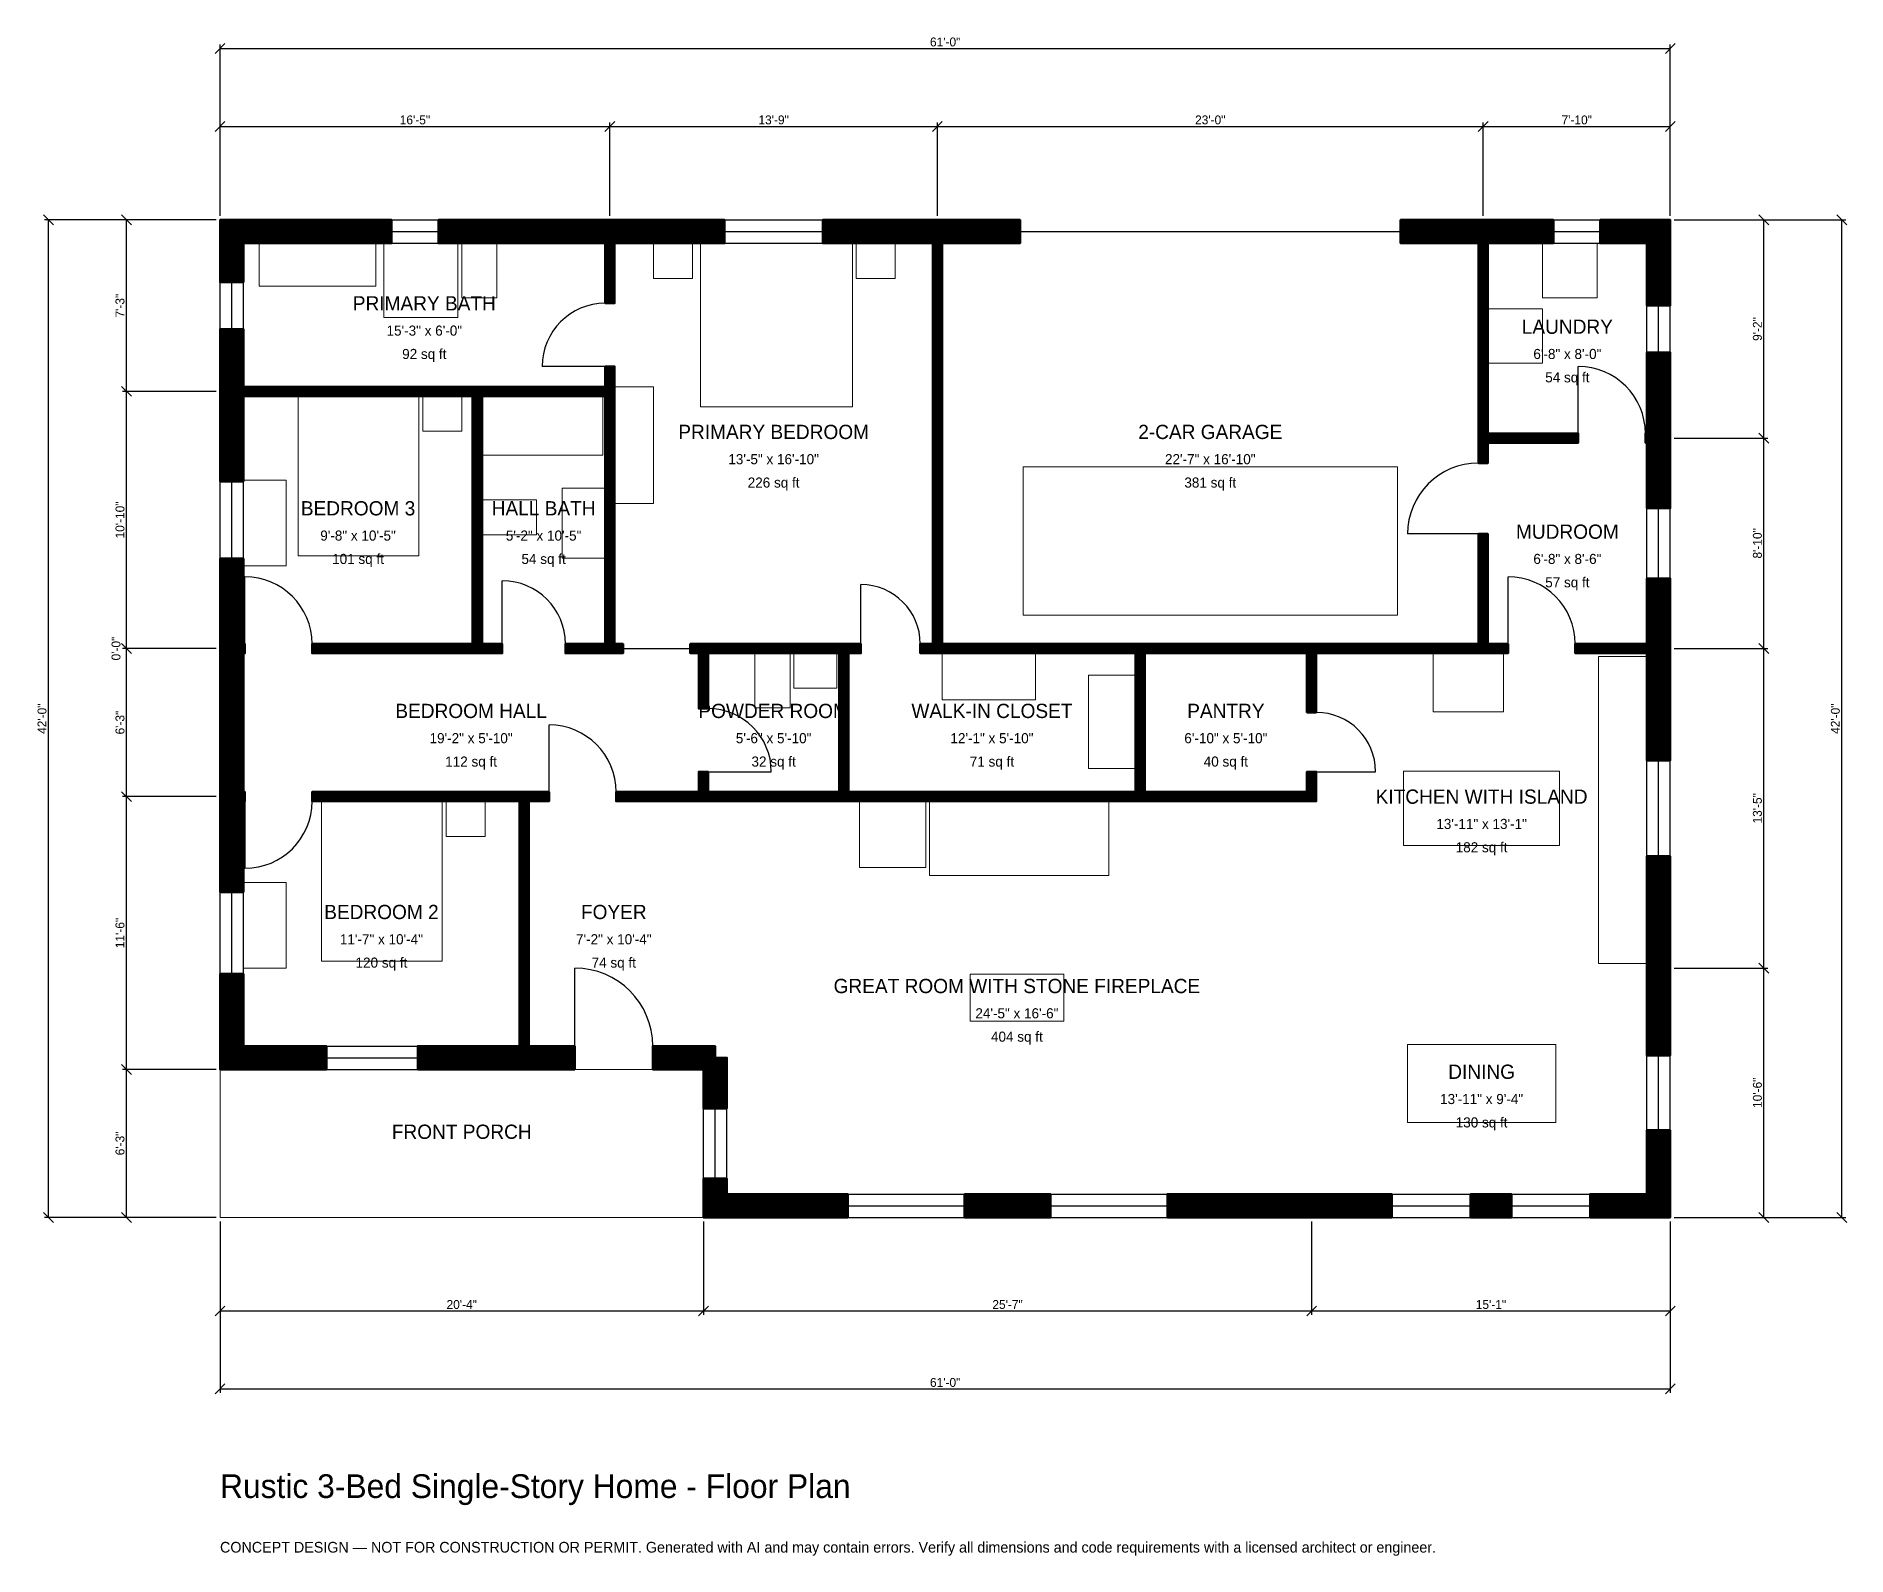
# Model space of a CAD drawing. Header units: inches. Extents: x -93 to 821, y -171 to 597.
import ezdxf
from ezdxf.enums import TextEntityAlignment as Align

# ---------------------------------------------------------------- set-up
doc = ezdxf.new("R2010")
doc.units = ezdxf.units.IN
doc.header["$MEASUREMENT"] = 0
doc.linetypes.add('DASHED', pattern=[0.6, 0.5, -0.1])
for name, color, linetype, lineweight in [('A-ANNO-DIMS', 1, 'Continuous', 13), ('A-ANNO-TEXT', 7, 'Continuous', 18), ('A-AREA-IDEN', 7, 'Continuous', 18), ('A-DOOR', 2, 'Continuous', 25), ('A-FLOR-FIXT', 9, 'Continuous', 13), ('A-FURN', 9, 'Continuous', 13), ('A-GLAZ', 4, 'Continuous', 25), ('A-SITE-PAVE', 8, 'Continuous', 13), ('A-WALL', 7, 'Continuous', 50), ('A-WALL-PATT', 8, 'Continuous', 13)]:
    doc.layers.add(name, color=color, linetype=linetype, lineweight=lineweight)
doc.dimstyles.new('PLAN', dxfattribs={"dimtxt": 4.5, "dimasz": 3, "dimexe": 2, "dimexo": 2, "dimgap": 1, "dimtad": 1, "dimdec": 0, "dimlunit": 4, "dimtsz": 2.5, "dimcen": 2.5, "dimclrd": 1, "dimclre": 1, "dimazin": 3, "dimtfac": 1, "dimtmove": 0, "dimatfit": 3})

msp = doc.modelspace()

# ---------------------------------------------------------------- hatches: boundary and pattern name
at = {"layer": 'A-WALL-PATT'}
h = msp.add_hatch(dxfattribs=at)
h.set_pattern_fill('ANSI31', color=8, scale=0.8)
h.paths.add_polyline_path([(147.6378, 74.8031), (99.8031, 74.8031), (99.8031, 86.6142), (147.6378, 86.6142), (151.1811, 86.6142), (151.1811, 210.2362), (46.4567, 210.2362), (46.4567, 214.9606), (151.1811, 214.9606), (155.9055, 214.9606), (166.1417, 214.9606), (166.1417, 210.2362), (155.9055, 210.2362), (155.9055, 86.6142), (159.4488, 86.6142), (179.1339, 86.6142), (179.1339, 74.8031), (159.4488, 74.8031), (155.9055, 74.8031), (155.9055, 74.8031), (151.1811, 74.8031), (151.1811, 74.8031), (147.6378, 74.8031)])
h.paths.add_polyline_path([(11.811, 74.8031), (11.811, 74.8031), (0, 74.8031), (0, 74.8031), (0, 74.8031), (0, 74.8031), (0, 86.6142), (0, 86.6142), (0, 123.0315), (11.811, 123.0315), (11.811, 86.6142), (53.7402, 86.6142), (53.7402, 74.8031), (11.811, 74.8031)])
h.paths.add_polyline_path([(0, 206.6929), (0, 210.2362), (0, 210.2362), (0, 214.9606), (0, 214.9606), (0, 218.5039), (0, 281.4961), (0, 285.0394), (0, 285.0394), (0, 289.7638), (0, 289.7638), (0, 293.3071), (0, 332.874), (11.811, 332.874), (11.811, 293.3071), (11.811, 289.7638), (12.5984, 289.7638), (12.5984, 285.0394), (11.811, 285.0394), (11.811, 281.4961), (11.811, 218.5039), (11.811, 214.9606), (12.5984, 214.9606), (12.5984, 210.2362), (11.811, 210.2362), (11.811, 206.6929), (11.811, 164.3701), (0, 164.3701), (0, 206.6929)])
h.paths.add_polyline_path([(0, 411.4173), (0, 414.9606), (0, 414.9606), (0, 419.685), (0, 419.685), (0, 423.2283), (0, 448.8189), (11.811, 448.8189), (11.811, 423.2283), (11.811, 419.685), (127.5591, 419.685), (132.2835, 419.685), (194.4882, 419.685), (194.4882, 429.9213), (199.2126, 429.9213), (199.2126, 419.685), (199.2126, 414.9606), (199.2126, 289.7638), (203.5433, 289.7638), (203.5433, 285.0394), (199.2126, 285.0394), (199.2126, 285.0394), (194.4882, 285.0394), (194.4882, 285.0394), (174.4094, 285.0394), (174.4094, 289.7638), (194.4882, 289.7638), (194.4882, 414.9606), (132.2835, 414.9606), (132.2835, 289.7638), (142.5197, 289.7638), (142.5197, 285.0394), (132.2835, 285.0394), (132.2835, 285.0394), (127.5591, 285.0394), (127.5591, 285.0394), (46.4567, 285.0394), (46.4567, 289.7638), (127.5591, 289.7638), (127.5591, 414.9606), (11.811, 414.9606), (11.811, 411.4173), (11.811, 371.8504), (0, 371.8504), (0, 411.4173)])
h.paths.add_polyline_path([(0, 492.126), (0, 492.126), (0, 503.937), (0, 503.937), (0, 503.937), (0, 503.937), (11.811, 503.937), (11.811, 503.937), (86.6142, 503.937), (86.6142, 492.126), (11.811, 492.126), (11.811, 472.4409), (0, 472.4409), (0, 492.126)])
h.paths.add_polyline_path([(190.9449, 503.937), (194.4882, 503.937), (194.4882, 503.937), (199.2126, 503.937), (199.2126, 503.937), (202.7559, 503.937), (254.7244, 503.937), (254.7244, 492.126), (202.7559, 492.126), (199.2126, 492.126), (199.2126, 461.811), (194.4882, 461.811), (194.4882, 492.126), (190.9449, 492.126), (110.2362, 492.126), (110.2362, 503.937), (190.9449, 503.937)])
h.paths.add_polyline_path([(356.2992, 503.937), (359.8425, 503.937), (359.8425, 503.937), (364.5669, 503.937), (364.5669, 503.937), (368.1102, 503.937), (403.937, 503.937), (403.937, 492.126), (368.1102, 492.126), (364.5669, 492.126), (364.5669, 289.7638), (462.2047, 289.7638), (466.9291, 289.7638), (553.5433, 289.7638), (553.5433, 289.7638), (635.4331, 289.7638), (635.4331, 345.2756), (640.1575, 345.2756), (640.1575, 289.7638), (650.3937, 289.7638), (650.3937, 285.0394), (640.1575, 285.0394), (635.4331, 285.0394), (553.5433, 285.0394), (553.5433, 255.1181), (548.8189, 255.1181), (548.8189, 285.0394), (548.8189, 285.0394), (466.9291, 285.0394), (466.9291, 214.9606), (548.8189, 214.9606), (548.8189, 225.1969), (553.5433, 225.1969), (553.5433, 214.9606), (553.5433, 210.2362), (548.8189, 210.2362), (466.9291, 210.2362), (462.2047, 210.2362), (317.3228, 210.2362), (312.5984, 210.2362), (246.4567, 210.2362), (246.4567, 210.2362), (241.7323, 210.2362), (200, 210.2362), (200, 214.9606), (241.7323, 214.9606), (241.7323, 225.1969), (246.4567, 225.1969), (246.4567, 214.9606), (312.5984, 214.9606), (312.5984, 285.0394), (246.4567, 285.0394), (246.4567, 257.0866), (241.7323, 257.0866), (241.7323, 285.0394), (237.4016, 285.0394), (237.4016, 289.7638), (241.7323, 289.7638), (246.4567, 289.7638), (312.5984, 289.7638), (317.3228, 289.7638), (323.622, 289.7638), (323.622, 285.0394), (317.3228, 285.0394), (317.3228, 214.9606), (462.2047, 214.9606), (462.2047, 285.0394), (364.5669, 285.0394), (364.5669, 285.0394), (359.8425, 285.0394), (359.8425, 285.0394), (353.5433, 285.0394), (353.5433, 289.7638), (359.8425, 289.7638), (359.8425, 492.126), (356.2992, 492.126), (304.3307, 492.126), (304.3307, 503.937), (356.2992, 503.937)])
h.paths.add_polyline_path([(631.8898, 503.937), (635.4331, 503.937), (635.4331, 503.937), (640.1575, 503.937), (640.1575, 503.937), (643.7008, 503.937), (673.2283, 503.937), (673.2283, 492.126), (643.7008, 492.126), (640.1575, 492.126), (640.1575, 396.063), (685.8268, 396.063), (685.8268, 391.3386), (640.1575, 391.3386), (640.1575, 381.1024), (635.4331, 381.1024), (635.4331, 391.3386), (635.4331, 396.063), (635.4331, 492.126), (631.8898, 492.126), (596.063, 492.126), (596.063, 503.937), (631.8898, 503.937)])
h.paths.add_polyline_path([(720.4724, 503.937), (720.4724, 503.937), (732.2835, 503.937), (732.2835, 503.937), (732.2835, 503.937), (732.2835, 492.126), (732.2835, 492.126), (732.2835, 460.6299), (720.4724, 460.6299), (720.4724, 492.126), (696.8504, 492.126), (696.8504, 503.937), (720.4724, 503.937)])
h.paths.add_polyline_path([(732.2835, 399.6063), (732.2835, 396.063), (732.2835, 396.063), (732.2835, 391.3386), (732.2835, 391.3386), (732.2835, 387.7953), (732.2835, 358.2677), (720.4724, 358.2677), (720.4724, 387.7953), (720.4724, 391.3386), (719.685, 391.3386), (719.685, 396.063), (720.4724, 396.063), (720.4724, 399.6063), (720.4724, 437.0079), (732.2835, 437.0079), (732.2835, 399.6063)])
h.paths.add_polyline_path([(732.2835, 293.3071), (732.2835, 293.3071), (732.2835, 289.7638), (732.2835, 289.7638), (732.2835, 285.0394), (732.2835, 285.0394), (732.2835, 230.9055), (720.4724, 230.9055), (720.4724, 281.4961), (720.4724, 281.4961), (720.4724, 285.0394), (684.252, 285.0394), (684.252, 289.7638), (720.4724, 289.7638), (720.4724, 322.8346), (732.2835, 322.8346), (732.2835, 293.3071)])
h.paths.add_polyline_path([(732.2835, 131.8898), (732.2835, 120.0787), (732.2835, 81.8898), (720.4724, 81.8898), (720.4724, 120.0787), (720.4724, 131.8898), (720.4724, 182.4803), (732.2835, 182.4803), (732.2835, 131.8898)])
h.paths.add_polyline_path([(732.2835, 11.811), (732.2835, 11.811), (732.2835, 0), (732.2835, 0), (732.2835, 0), (732.2835, 0), (720.4724, 0), (720.4724, 0), (691.7979, 0), (691.7979, 11.811), (720.4724, 11.811), (720.4724, 44.0945), (732.2835, 44.0945), (732.2835, 11.811)])
h.paths.add_polyline_path([(631.4304, 0), (631.4304, 11.811), (652.0341, 11.811), (652.0341, 0), (631.4304, 0)])
h.paths.add_polyline_path([(557.0866, 0), (545.2756, 0), (478.3465, 0), (478.3465, 11.811), (545.2756, 11.811), (557.0866, 11.811), (591.6667, 11.811), (591.6667, 0), (557.0866, 0)])
h.paths.add_polyline_path([(375.9843, 0), (375.9843, 11.811), (419.2913, 11.811), (419.2913, 0), (375.9843, 0)])
h.paths.add_polyline_path([(255.9055, 0), (255.9055, 0), (244.0945, 0), (244.0945, 0), (244.0944, 0), (244.0944, 0), (244.0944, 11.811), (244.0945, 11.811), (244.0945, 19.685), (255.9055, 19.685), (255.9055, 11.811), (316.9291, 11.811), (316.9291, 0), (255.9055, 0)])
h.paths.add_polyline_path([(244.0945, 74.8031), (218.5039, 74.8031), (218.5039, 86.6142), (250, 86.6142), (250, 80.7087), (255.9055, 80.7087), (255.9055, 55.1181), (244.0945, 55.1181), (244.0945, 74.8031)])

# ---------------------------------------------------------------- linework, layer by layer
at = {"layer": 'A-DOOR', "linetype": 'DASHED'}
msp.add_line((403.937, 498.0315), (596.063, 498.0315), dxfattribs=at)
at = {"layer": 'A-DOOR'}
for p, q in [((194.4882, 429.9213), (162.5984, 429.9213)), ((685.8268, 396.063), (685.8268, 429.9213)), ((635.4331, 345.2756), (599.6063, 345.2756)), ((12.5984, 289.7638), (12.5984, 323.622)), ((142.5197, 289.7638), (142.5197, 321.6535)), ((650.3937, 289.7638), (650.3937, 323.622)), ((323.622, 289.7638), (323.622, 319.685)), ((203.5433, 287.4016), (237.4016, 287.4016)), ((166.1417, 214.9606), (166.1417, 248.8189)), ((246.4567, 225.1969), (278.3465, 225.1969)), ((553.5433, 225.1969), (583.4646, 225.1969)), ((12.5984, 210.2362), (12.5984, 176.378)), ((179.1339, 86.6142), (179.1339, 125.9843))]:
    msp.add_line(p, q, dxfattribs=at)
for centre, radius, start, end in [((194.4882, 429.9213), 31.8898, 90, 180), ((685.8268, 396.063), 33.8583, 0, 90), ((635.4331, 345.2756), 35.8268, 90, 180), ((12.5984, 289.7638), 33.8583, 0, 90), ((142.5197, 289.7638), 31.8898, 0, 90), ((650.3937, 289.7638), 33.8583, 0, 90), ((323.622, 289.7638), 29.9213, 0, 90), ((246.4567, 225.1969), 31.8898, 0, 90), ((166.1417, 214.9606), 33.8583, 0, 90), ((553.5433, 225.1969), 29.9213, 0, 90), ((12.5984, 210.2362), 33.8583, 270, 360), ((179.1339, 86.6142), 39.3701, 0, 90)]:
    msp.add_arc(centre, radius, start, end, dxfattribs=at)
at = {"layer": 'A-FLOR-FIXT'}
for points in [[(19.685, 470.4724), (78.7402, 470.4724), (78.7402, 492.126), (19.685, 492.126)], [(82.6772, 454.7244), (120.0787, 454.7244), (120.0787, 492.126), (82.6772, 492.126)], [(122.0472, 464.5669), (139.7638, 464.5669), (139.7638, 492.126), (122.0472, 492.126)], [(132.2835, 385.0394), (193.3071, 385.0394), (193.3071, 414.9606), (132.2835, 414.9606)], [(172.8346, 333.0709), (194.4882, 333.0709), (194.4882, 368.5039), (172.8346, 368.5039)], [(132.2835, 344.8819), (159.8425, 344.8819), (159.8425, 362.5984), (132.2835, 362.5984)], [(270.0787, 257.4803), (287.7953, 257.4803), (287.7953, 285.0394), (270.0787, 285.0394)], [(289.7638, 267.3228), (311.4173, 267.3228), (311.4173, 285.0394), (289.7638, 285.0394)], [(696.063, 128.3465), (720.4724, 128.3465), (720.4724, 283.4646), (696.063, 283.4646)], [(597.6378, 187.9921), (676.378, 187.9921), (676.378, 225.3937), (597.6378, 225.3937)]]:
    msp.add_lwpolyline(points, close=True, dxfattribs=at)
at = {"layer": 'A-FURN'}
for points in [[(218.8976, 474.4094), (238.5827, 474.4094), (238.5827, 492.126), (218.8976, 492.126)], [(242.5197, 409.4488), (319.2913, 409.4488), (319.2913, 492.126), (242.5197, 492.126)], [(321.2598, 474.4094), (340.9449, 474.4094), (340.9449, 492.126), (321.2598, 492.126)], [(667.7165, 464.5669), (695.2756, 464.5669), (695.2756, 492.126), (667.7165, 492.126)], [(640.1575, 431.4961), (667.7165, 431.4961), (667.7165, 459.0551), (640.1575, 459.0551)], [(39.3701, 334.252), (100.3937, 334.252), (100.3937, 414.9606), (39.3701, 414.9606)], [(102.3622, 397.2441), (122.0472, 397.2441), (122.0472, 414.9606), (102.3622, 414.9606)], [(199.2126, 360.6299), (218.8976, 360.6299), (218.8976, 419.685), (199.2126, 419.685)], [(405.5118, 304.3307), (594.4882, 304.3307), (594.4882, 379.1339), (405.5118, 379.1339)], [(11.811, 329.1339), (33.4646, 329.1339), (33.4646, 372.4409), (11.811, 372.4409)], [(364.5669, 261.4173), (411.811, 261.4173), (411.811, 285.0394), (364.5669, 285.0394)], [(612.5984, 255.5118), (648.0315, 255.5118), (648.0315, 285.0394), (612.5984, 285.0394)], [(438.5827, 226.7717), (462.2047, 226.7717), (462.2047, 274.0157), (438.5827, 274.0157)], [(51.1811, 129.5276), (112.2047, 129.5276), (112.2047, 210.2362), (51.1811, 210.2362)], [(114.1732, 192.5197), (133.8583, 192.5197), (133.8583, 210.2362), (114.1732, 210.2362)], [(322.8346, 176.7717), (356.2992, 176.7717), (356.2992, 210.2362), (322.8346, 210.2362)], [(358.2677, 172.8346), (448.8189, 172.8346), (448.8189, 210.2362), (358.2677, 210.2362)], [(11.811, 125.9843), (33.4646, 125.9843), (33.4646, 169.2913), (11.811, 169.2913)], [(378.7402, 99.2126), (425.9843, 99.2126), (425.9843, 122.8346), (378.7402, 122.8346)], [(599.6063, 48.0315), (674.4094, 48.0315), (674.4094, 87.4016), (599.6063, 87.4016)]]:
    msp.add_lwpolyline(points, close=True, dxfattribs=at)
at = {"layer": 'A-GLAZ'}
for p, q in [((86.6142, 503.937), (110.2362, 503.937)), ((254.7244, 503.937), (304.3307, 503.937)), ((673.2283, 503.937), (696.8504, 503.937)), ((86.6142, 498.0315), (110.2362, 498.0315)), ((254.7244, 498.0315), (304.3307, 498.0315)), ((673.2283, 498.0315), (696.8504, 498.0315)), ((86.6142, 492.126), (110.2362, 492.126)), ((254.7244, 492.126), (304.3307, 492.126)), ((673.2283, 492.126), (696.8504, 492.126)), ((0, 448.8189), (0, 472.4409)), ((5.9055, 448.8189), (5.9055, 472.4409)), ((11.811, 448.8189), (11.811, 472.4409)), ((720.4724, 437.0079), (720.4724, 460.6299)), ((726.378, 437.0079), (726.378, 460.6299)), ((732.2835, 437.0079), (732.2835, 460.6299)), ((0, 332.874), (0, 371.8504)), ((5.9055, 332.874), (5.9055, 371.8504)), ((11.811, 332.874), (11.811, 371.8504)), ((720.4724, 322.8346), (720.4724, 358.2677)), ((726.378, 322.8346), (726.378, 358.2677)), ((732.2835, 322.8346), (732.2835, 358.2677)), ((720.4724, 182.4803), (720.4724, 230.9055)), ((726.378, 182.4803), (726.378, 230.9055)), ((732.2835, 182.4803), (732.2835, 230.9055)), ((0, 123.0315), (0, 164.3701)), ((5.9055, 123.0315), (5.9055, 164.3701)), ((11.811, 123.0315), (11.811, 164.3701)), ((53.7402, 86.6142), (99.8031, 86.6142)), ((53.7402, 80.7087), (99.8031, 80.7087)), ((53.7402, 74.8031), (99.8031, 74.8031)), ((720.4724, 44.0945), (720.4724, 81.8898)), ((726.378, 44.0945), (726.378, 81.8898)), ((732.2835, 44.0945), (732.2835, 81.8898)), ((244.0945, 19.685), (244.0945, 55.1181)), ((250, 19.685), (250, 55.1181)), ((255.9055, 19.685), (255.9055, 55.1181)), ((316.9291, 11.811), (375.9843, 11.811)), ((419.2913, 11.811), (478.3465, 11.811)), ((591.6667, 11.811), (631.4304, 11.811)), ((652.0341, 11.811), (691.7979, 11.811)), ((316.9291, 5.9055), (375.9843, 5.9055)), ((316.9291, 0), (375.9843, 0)), ((419.2913, 5.9055), (478.3465, 5.9055)), ((419.2913, 0), (478.3465, 0)), ((591.6667, 5.9055), (631.4304, 5.9055)), ((591.6667, 0), (631.4304, 0)), ((652.0341, 5.9055), (691.7979, 5.9055)), ((652.0341, 0), (691.7979, 0))]:
    msp.add_line(p, q, dxfattribs=at)
at = {"layer": 'A-SITE-PAVE', "linetype": 'DASHED'}
msp.add_lwpolyline([(0, 0), (244.0945, 0), (244.0945, 74.8031), (0, 74.8031)], close=True, dxfattribs=at)
at = {"layer": 'A-WALL'}
for points in [[(0, 492.126), (0, 492.126), (0, 503.937), (0, 503.937), (0, 503.937), (0, 503.937), (11.811, 503.937), (11.811, 503.937), (86.6142, 503.937), (86.6142, 492.126), (11.811, 492.126), (11.811, 472.4409), (0, 472.4409), (0, 492.126)], [(190.9449, 503.937), (194.4882, 503.937), (194.4882, 503.937), (199.2126, 503.937), (199.2126, 503.937), (202.7559, 503.937), (254.7244, 503.937), (254.7244, 492.126), (202.7559, 492.126), (199.2126, 492.126), (199.2126, 461.811), (194.4882, 461.811), (194.4882, 492.126), (190.9449, 492.126), (110.2362, 492.126), (110.2362, 503.937), (190.9449, 503.937)], [(356.2992, 503.937), (359.8425, 503.937), (359.8425, 503.937), (364.5669, 503.937), (364.5669, 503.937), (368.1102, 503.937), (403.937, 503.937), (403.937, 492.126), (368.1102, 492.126), (364.5669, 492.126), (364.5669, 289.7638), (462.2047, 289.7638), (466.9291, 289.7638), (553.5433, 289.7638), (553.5433, 289.7638), (635.4331, 289.7638), (635.4331, 345.2756), (640.1575, 345.2756), (640.1575, 289.7638), (650.3937, 289.7638), (650.3937, 285.0394), (640.1575, 285.0394), (635.4331, 285.0394), (553.5433, 285.0394), (553.5433, 255.1181), (548.8189, 255.1181), (548.8189, 285.0394), (548.8189, 285.0394), (466.9291, 285.0394), (466.9291, 214.9606), (548.8189, 214.9606), (548.8189, 225.1969), (553.5433, 225.1969), (553.5433, 214.9606), (553.5433, 210.2362), (548.8189, 210.2362), (466.9291, 210.2362), (462.2047, 210.2362), (317.3228, 210.2362), (312.5984, 210.2362), (246.4567, 210.2362), (246.4567, 210.2362), (241.7323, 210.2362), (200, 210.2362), (200, 214.9606), (241.7323, 214.9606), (241.7323, 225.1969), (246.4567, 225.1969), (246.4567, 214.9606), (312.5984, 214.9606), (312.5984, 285.0394), (246.4567, 285.0394), (246.4567, 257.0866), (241.7323, 257.0866), (241.7323, 285.0394), (237.4016, 285.0394), (237.4016, 289.7638), (241.7323, 289.7638), (246.4567, 289.7638), (312.5984, 289.7638), (317.3228, 289.7638), (323.622, 289.7638), (323.622, 285.0394), (317.3228, 285.0394), (317.3228, 214.9606), (462.2047, 214.9606), (462.2047, 285.0394), (364.5669, 285.0394), (364.5669, 285.0394), (359.8425, 285.0394), (359.8425, 285.0394), (353.5433, 285.0394), (353.5433, 289.7638), (359.8425, 289.7638), (359.8425, 492.126), (356.2992, 492.126), (304.3307, 492.126), (304.3307, 503.937), (356.2992, 503.937)], [(631.8898, 503.937), (635.4331, 503.937), (635.4331, 503.937), (640.1575, 503.937), (640.1575, 503.937), (643.7008, 503.937), (673.2283, 503.937), (673.2283, 492.126), (643.7008, 492.126), (640.1575, 492.126), (640.1575, 396.063), (685.8268, 396.063), (685.8268, 391.3386), (640.1575, 391.3386), (640.1575, 381.1024), (635.4331, 381.1024), (635.4331, 391.3386), (635.4331, 396.063), (635.4331, 492.126), (631.8898, 492.126), (596.063, 492.126), (596.063, 503.937), (631.8898, 503.937)], [(720.4724, 503.937), (720.4724, 503.937), (732.2835, 503.937), (732.2835, 503.937), (732.2835, 503.937), (732.2835, 492.126), (732.2835, 492.126), (732.2835, 460.6299), (720.4724, 460.6299), (720.4724, 492.126), (696.8504, 492.126), (696.8504, 503.937), (720.4724, 503.937)], [(0, 411.4173), (0, 414.9606), (0, 414.9606), (0, 419.685), (0, 419.685), (0, 423.2283), (0, 448.8189), (11.811, 448.8189), (11.811, 423.2283), (11.811, 419.685), (127.5591, 419.685), (132.2835, 419.685), (194.4882, 419.685), (194.4882, 429.9213), (199.2126, 429.9213), (199.2126, 419.685), (199.2126, 414.9606), (199.2126, 289.7638), (203.5433, 289.7638), (203.5433, 285.0394), (199.2126, 285.0394), (199.2126, 285.0394), (194.4882, 285.0394), (194.4882, 285.0394), (174.4094, 285.0394), (174.4094, 289.7638), (194.4882, 289.7638), (194.4882, 414.9606), (132.2835, 414.9606), (132.2835, 289.7638), (142.5197, 289.7638), (142.5197, 285.0394), (132.2835, 285.0394), (132.2835, 285.0394), (127.5591, 285.0394), (127.5591, 285.0394), (46.4567, 285.0394), (46.4567, 289.7638), (127.5591, 289.7638), (127.5591, 414.9606), (11.811, 414.9606), (11.811, 411.4173), (11.811, 371.8504), (0, 371.8504), (0, 411.4173)], [(732.2835, 399.6063), (732.2835, 396.063), (732.2835, 396.063), (732.2835, 391.3386), (732.2835, 391.3386), (732.2835, 387.7953), (732.2835, 358.2677), (720.4724, 358.2677), (720.4724, 387.7953), (720.4724, 391.3386), (719.685, 391.3386), (719.685, 396.063), (720.4724, 396.063), (720.4724, 399.6063), (720.4724, 437.0079), (732.2835, 437.0079), (732.2835, 399.6063)], [(0, 206.6929), (0, 210.2362), (0, 210.2362), (0, 214.9606), (0, 214.9606), (0, 218.5039), (0, 281.4961), (0, 285.0394), (0, 285.0394), (0, 289.7638), (0, 289.7638), (0, 293.3071), (0, 332.874), (11.811, 332.874), (11.811, 293.3071), (11.811, 289.7638), (12.5984, 289.7638), (12.5984, 285.0394), (11.811, 285.0394), (11.811, 281.4961), (11.811, 218.5039), (11.811, 214.9606), (12.5984, 214.9606), (12.5984, 210.2362), (11.811, 210.2362), (11.811, 206.6929), (11.811, 164.3701), (0, 164.3701), (0, 206.6929)], [(732.2835, 293.3071), (732.2835, 293.3071), (732.2835, 289.7638), (732.2835, 289.7638), (732.2835, 285.0394), (732.2835, 285.0394), (732.2835, 230.9055), (720.4724, 230.9055), (720.4724, 281.4961), (720.4724, 281.4961), (720.4724, 285.0394), (684.252, 285.0394), (684.252, 289.7638), (720.4724, 289.7638), (720.4724, 322.8346), (732.2835, 322.8346), (732.2835, 293.3071)], [(147.6378, 74.8031), (99.8031, 74.8031), (99.8031, 86.6142), (147.6378, 86.6142), (151.1811, 86.6142), (151.1811, 210.2362), (46.4567, 210.2362), (46.4567, 214.9606), (151.1811, 214.9606), (155.9055, 214.9606), (166.1417, 214.9606), (166.1417, 210.2362), (155.9055, 210.2362), (155.9055, 86.6142), (159.4488, 86.6142), (179.1339, 86.6142), (179.1339, 74.8031), (159.4488, 74.8031), (155.9055, 74.8031), (155.9055, 74.8031), (151.1811, 74.8031), (151.1811, 74.8031), (147.6378, 74.8031)], [(732.2835, 131.8898), (732.2835, 120.0787), (732.2835, 81.8898), (720.4724, 81.8898), (720.4724, 120.0787), (720.4724, 131.8898), (720.4724, 182.4803), (732.2835, 182.4803), (732.2835, 131.8898)], [(11.811, 74.8031), (11.811, 74.8031), (0, 74.8031), (0, 74.8031), (0, 74.8031), (0, 74.8031), (0, 86.6142), (0, 86.6142), (0, 123.0315), (11.811, 123.0315), (11.811, 86.6142), (53.7402, 86.6142), (53.7402, 74.8031), (11.811, 74.8031)], [(244.0945, 74.8031), (218.5039, 74.8031), (218.5039, 86.6142), (250, 86.6142), (250, 80.7087), (255.9055, 80.7087), (255.9055, 55.1181), (244.0945, 55.1181), (244.0945, 74.8031)], [(732.2835, 11.811), (732.2835, 11.811), (732.2835, 0), (732.2835, 0), (732.2835, 0), (732.2835, 0), (720.4724, 0), (720.4724, 0), (691.7979, 0), (691.7979, 11.811), (720.4724, 11.811), (720.4724, 44.0945), (732.2835, 44.0945), (732.2835, 11.811)], [(255.9055, 0), (255.9055, 0), (244.0945, 0), (244.0945, 0), (244.0944, 0), (244.0944, 0), (244.0944, 11.811), (244.0945, 11.811), (244.0945, 19.685), (255.9055, 19.685), (255.9055, 11.811), (316.9291, 11.811), (316.9291, 0), (255.9055, 0)], [(375.9843, 0), (375.9843, 11.811), (419.2913, 11.811), (419.2913, 0), (375.9843, 0)], [(557.0866, 0), (545.2756, 0), (478.3465, 0), (478.3465, 11.811), (545.2756, 11.811), (557.0866, 11.811), (591.6667, 11.811), (591.6667, 0), (557.0866, 0)], [(631.4304, 0), (631.4304, 11.811), (652.0341, 11.811), (652.0341, 0), (631.4304, 0)]]:
    msp.add_lwpolyline(points, close=True, dxfattribs=at)

# ---------------------------------------------------------------- texts
at = {"layer": 'A-ANNO-TEXT'}
for s, height, p in [('Rustic 3-Bed Single-Story Home - Floor Plan', 12, (0, -141.7323)), ('CONCEPT DESIGN — NOT FOR CONSTRUCTION OR PERMIT. Generated with AI and may contain errors. Verify all dimensions and code requirements with a licensed architect or engineer.', 5.4, (0, -169.2913))]:
    msp.add_text(s, height=height, dxfattribs=at).set_placement(p)
at = {"layer": 'A-AREA-IDEN'}
for s, height, p in [('PRIMARY BATH', 7.2, (103.1496, 461.811)), ('15\'-3" x 6\'-0"', 5.1, (103.1496, 448.0315)), ('LAUNDRY', 7.2, (680.315, 450)), ('92 sq ft', 5.1, (103.1496, 436.2205)), ('6\'-8" x 8\'-0"', 5.1, (680.315, 436.2205)), ('54 sq ft', 5.1, (680.315, 424.4094)), ('PRIMARY BEDROOM', 7.2, (279.5276, 396.8504)), ('2-CAR GARAGE', 7.2, (500, 396.8504)), ('13\'-5" x 16\'-10"', 5.1, (279.5276, 383.0709)), ('22\'-7" x 16\'-10"', 5.1, (500, 383.0709)), ('226 sq ft', 5.1, (279.5276, 371.2598)), ('381 sq ft', 5.1, (500, 371.2598)), ('BEDROOM 3', 7.2, (69.685, 358.2677)), ('HALL BATH', 7.2, (163.3858, 358.2677)), ('MUDROOM', 7.2, (680.315, 346.4567)), ('9\'-8" x 10\'-5"', 5.1, (69.685, 344.4882)), ('5\'-2" x 10\'-5"', 5.1, (163.3858, 344.4882)), ('101 sq ft', 5.1, (69.685, 332.6772)), ('54 sq ft', 5.1, (163.3858, 332.6772)), ('6\'-8" x 8\'-6"', 5.1, (680.315, 332.6772)), ('57 sq ft', 5.1, (680.315, 320.8661)), ('BEDROOM HALL', 7.2, (126.7717, 255.9055)), ('POWDER ROOM', 7.2, (279.5276, 255.9055)), ('WALK-IN CLOSET', 7.2, (389.7638, 255.9055)), ('PANTRY', 7.2, (507.874, 255.9055)), ('19\'-2" x 5\'-10"', 5.1, (126.7717, 242.126)), ('5\'-6" x 5\'-10"', 5.1, (279.5276, 242.126)), ('12\'-1" x 5\'-10"', 5.1, (389.7638, 242.126)), ('6\'-10" x 5\'-10"', 5.1, (507.874, 242.126)), ('112 sq ft', 5.1, (126.7717, 230.315)), ('32 sq ft', 5.1, (279.5276, 230.315)), ('71 sq ft', 5.1, (389.7638, 230.315)), ('40 sq ft', 5.1, (507.874, 230.315)), ('KITCHEN WITH ISLAND', 7.2, (637.0079, 212.5984)), ('13\'-11" x 13\'-1"', 5.1, (637.0079, 198.8189)), ('182 sq ft', 5.1, (637.0079, 187.0079)), ('BEDROOM 2', 7.2, (81.4961, 154.3307)), ('FOYER', 7.2, (198.8189, 154.3307)), ('11\'-7" x 10\'-4"', 5.1, (81.4961, 140.5512)), ('7\'-2" x 10\'-4"', 5.1, (198.8189, 140.5512)), ('120 sq ft', 5.1, (81.4961, 128.7402)), ('74 sq ft', 5.1, (198.8189, 128.7402)), ('GREAT ROOM WITH STONE FIREPLACE', 7.2, (402.3622, 116.9291)), ('24\'-5" x 16\'-6"', 5.1, (402.3622, 103.1496)), ('404 sq ft', 5.1, (402.3622, 91.3386)), ('DINING', 7.2, (637.0079, 73.622)), ('13\'-11" x 9\'-4"', 5.1, (637.0079, 59.8425)), ('FRONT PORCH', 7.2, (122.0472, 43.3071)), ('130 sq ft', 5.1, (637.0079, 48.0315))]:
    msp.add_text(s, height=height, dxfattribs=at).set_placement(p, align=Align.MIDDLE_CENTER)

# ---------------------------------------------------------------- dimensions: what is measured, and where the dimension line sits
at = {"layer": 'A-ANNO-DIMS'}
for base, p1, p2, text in [((0, 590.5512), (0, 503.937), (732.2835, 503.937), '61\'-0"'), ((0, 551.1811), (0, 503.937), (196.8504, 503.937), '16\'-5"'), ((196.8504, 551.1811), (196.8504, 503.937), (362.2047, 503.937), '13\'-9"'), ((362.2047, 551.1811), (362.2047, 503.937), (637.7953, 503.937), '23\'-0"'), ((637.7953, 551.1811), (637.7953, 503.937), (732.2835, 503.937), '7\'-10"'), ((0, -47.2441), (0, 0), (244.0945, 0), '20\'-4"'), ((0, -86.6142), (0, 0), (732.2835, 0), '61\'-0"'), ((244.0945, -47.2441), (244.0945, 0), (551.1811, 0), '25\'-7"'), ((551.1811, -47.2441), (551.1811, 0), (732.2835, 0), '15\'-1"')]:
    msp.add_linear_dim(base=base, p1=p1, p2=p2, text=text, dimstyle='PLAN', dxfattribs=at).render()
for base, p1, p2, text in [((-86.6142, 0), (0, 0), (0, 503.937), '42\'-0"'), ((-47.2441, 417.3228), (0, 417.3228), (0, 503.937), '7\'-3"'), ((779.5276, 393.7008), (732.2835, 393.7008), (732.2835, 503.937), '9\'-2"'), ((818.8976, 0), (732.2835, 0), (732.2835, 503.937), '42\'-0"'), ((-47.2441, 287.4016), (0, 287.4016), (0, 417.3228), '10\'-10"'), ((779.5276, 287.4016), (732.2835, 287.4016), (732.2835, 393.7008), '8\'-10"'), ((-47.2441, 287.4016), (0, 287.4016), (0, 287.4016), '0\'-0"'), ((-47.2441, 212.5984), (0, 212.5984), (0, 287.4016), '6\'-3"'), ((779.5276, 125.9843), (732.2835, 125.9843), (732.2835, 287.4016), '13\'-5"'), ((-47.2441, 74.8031), (0, 74.8031), (0, 212.5984), '11\'-6"'), ((779.5276, 0), (732.2835, 0), (732.2835, 125.9843), '10\'-6"'), ((-47.2441, 0), (0, 0), (0, 74.8031), '6\'-3"')]:
    msp.add_linear_dim(base=base, p1=p1, p2=p2, angle=90, text=text, dimstyle='PLAN', dxfattribs=at).render()

doc.saveas('drawing.dxf')
